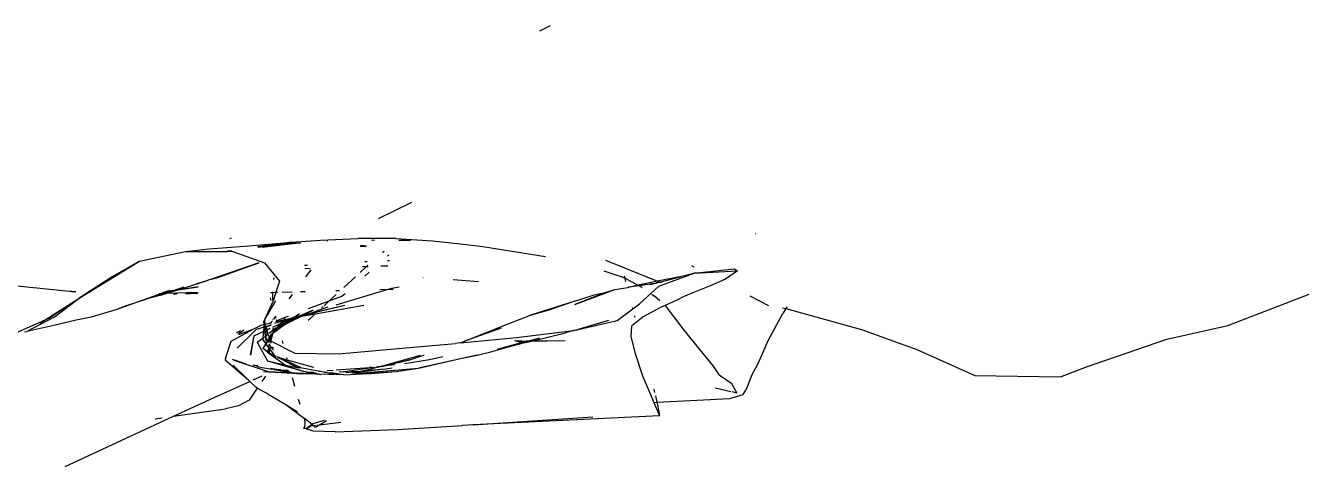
# Model space of a CAD drawing. Header units: millimetres. Extents: x -41292 to 298682, y -22072 to 33155.
# Drawn here: x 35945.2 to 36244.7, y -11861.3 to -11758.4 of the extents above; entities that cross this region are included whole.
import ezdxf

# ---------------------------------------------------------------- set-up
doc = ezdxf.new("R2010")
doc.units = ezdxf.units.MM

# ---------------------------------------------------------------- blocks, each defined once
blk = doc.blocks.new('rmfnasesx')
for p, q in [((63528.38, 3752.8), (63530.88, 3754)), ((63490.76, 3708.93), (63498.52, 3712.77)), ((63578.7, 3705.35), (63578.62, 3705.37)), ((63451.23, 3701.86), (63460.47, 3702.61)), ((63456.06, 3704.3), (63456.43, 3704.45)), ((63460.47, 3702.61), (63466.91, 3703.15)), ((63470.51, 3703.41), (63462.5, 3702.33)), ((63462.67, 3702.31), (63470.51, 3703.41)), ((63463.64, 3702.31), (63472.17, 3703.31)), ((63467.18, 3702.87), (63463.64, 3702.31)), ((63466.91, 3703.15), (63470.51, 3703.41)), ((63471.72, 3703.34), (63467.18, 3702.87)), ((63470.51, 3703.41), (63477.2, 3703.9)), ((63471.98, 3703.24), (63472.43, 3703.29)), ((63472.43, 3703.29), (63472.59, 3703.28)), ((63477.2, 3703.9), (63485.93, 3704.32)), ((63477.94, 3703.85), (63477.84, 3703.84)), ((63478.68, 3703.76), (63478.87, 3703.77)), ((63494.8, 3704.27), (63485.93, 3704.32)), ((63486.46, 3702.48), (63487.75, 3702.4)), ((63486.52, 3702.57), (63487.32, 3702.59)), ((63487.32, 3702.59), (63486.59, 3702.67)), ((63487.32, 3702.59), (63487.97, 3702.61)), ((63487.88, 3702.53), (63487.32, 3702.59)), ((63489.13, 3703.85), (63489.09, 3703.86)), ((63489.67, 3703.87), (63489.13, 3703.85)), ((63489.86, 3703.85), (63489.67, 3703.87)), ((63494.8, 3704.27), (63503.37, 3703.78)), ((63495.52, 3703.9), (63496.88, 3703.88)), ((63497.25, 3703.81), (63495.69, 3703.82)), ((63497.2, 3703.88), (63497.74, 3703.87)), ((63498.19, 3703.81), (63497.6, 3703.81)), ((63503.37, 3703.78), (63509.92, 3703.08)), ((63509.92, 3703.08), (63515.12, 3702.42)), ((63515.12, 3702.42), (63529.7, 3700.12)), ((63420.9, 3690.36), (63434.96, 3699.03)), ((63434.96, 3699.03), (63428.62, 3695.31)), ((63434.96, 3699.03), (63445.75, 3701.27)), ((63445.75, 3701.27), (63451.23, 3701.86)), ((63445.75, 3701.27), (63455.5, 3701.3)), ((63455.53, 3701.31), (63455.5, 3701.3)), ((63456.35, 3701.44), (63455.53, 3701.31)), ((63455.53, 3701.31), (63456.53, 3701.31)), ((63456.35, 3701.44), (63456.48, 3701.44)), ((63456.53, 3701.31), (63464.13, 3698.62)), ((63466.63, 3699.02), (63466.63, 3698.99)), ((63491.67, 3701.03), (63492.04, 3701.35)), ((63492.83, 3700.17), (63493.16, 3700.47)), ((63492.88, 3699.16), (63493.33, 3699.18)), ((63543.72, 3699.2), (63555.86, 3694.36)), ((63462.81, 3698.59), (63451.82, 3694.82)), ((63453.24, 3695.23), (63462.81, 3698.59)), ((63464.13, 3698.62), (63467.65, 3694.35)), ((63473.48, 3698.06), (63474.21, 3698.11)), ((63474.8, 3697.29), (63473.58, 3697.25)), ((63473.79, 3695.37), (63475.02, 3696.97)), ((63487.89, 3697.7), (63486.49, 3696.39)), ((63487.89, 3697.7), (63487.02, 3697.67)), ((63487.55, 3698.91), (63488.1, 3698.93)), ((63487.56, 3695.49), (63488.6, 3696.4)), ((63488.28, 3698.05), (63487.89, 3697.7)), ((63488.34, 3697.71), (63487.89, 3697.7)), ((63492.94, 3697.85), (63491.3, 3697.8)), ((63548.05, 3695.13), (63543.41, 3696.64)), ((63556.19, 3693.15), (63564.42, 3696.22)), ((63562.05, 3695.61), (63564.5, 3696.31)), ((63563.79, 3697.97), (63564.32, 3697.69)), ((63564.36, 3697.72), (63564.32, 3697.69)), ((63564.42, 3696.22), (63574.52, 3696.76)), ((63564.42, 3696.22), (63565.89, 3696.37)), ((63564.5, 3696.31), (63565.89, 3696.37)), ((63565.89, 3696.37), (63573.76, 3697.19)), ((63574.52, 3696.76), (63571.73, 3694.84)), ((63573.76, 3697.19), (63574.52, 3696.76)), ((63418.63, 3691.94), (63394.18, 3694.4)), ((63428.62, 3695.31), (63420.9, 3690.36)), ((63442.83, 3692.18), (63445.4, 3693.02)), ((63448.64, 3692.99), (63443.47, 3692.18)), ((63444, 3692.34), (63450.89, 3694.5)), ((63444, 3692.34), (63448.64, 3692.99)), ((63448.35, 3693.81), (63451.03, 3694.59)), ((63451.03, 3694.59), (63450.89, 3694.5)), ((63451.82, 3694.82), (63451.03, 3694.59)), ((63451.82, 3694.82), (63453.24, 3695.23)), ((63466.31, 3695.11), (63466.28, 3694.72)), ((63467.65, 3694.35), (63466.81, 3691.73)), ((63485.36, 3695.35), (63482.7, 3692.88)), ((63493.84, 3692.71), (63495.54, 3693.04)), ((63501.08, 3695.21), (63501.14, 3695.21)), ((63508.17, 3694.69), (63514.1, 3694.26)), ((63548.05, 3695.13), (63548.3, 3695)), ((63548.3, 3695), (63548.17, 3695.54)), ((63548.5, 3694.22), (63548.3, 3695)), ((63548.3, 3695), (63551.28, 3693.43)), ((63549.1, 3692.91), (63551.1, 3693.39)), ((63551.55, 3693.28), (63549.1, 3692.91)), ((63551.28, 3693.43), (63551.1, 3693.39)), ((63555.86, 3694.36), (63551.28, 3693.43)), ((63551.28, 3693.43), (63551.55, 3693.28)), ((63555.51, 3693.9), (63551.55, 3693.28)), ((63551.55, 3693.28), (63551.84, 3693.13)), ((63551.65, 3689.05), (63556.19, 3693.15)), ((63551.84, 3693.13), (63552.24, 3692.86)), ((63554.09, 3693.52), (63555.51, 3693.9)), ((63555.51, 3693.9), (63555.59, 3693.91)), ((63555.59, 3693.91), (63556.43, 3694.13)), ((63556.59, 3694.07), (63555.59, 3693.91)), ((63561.35, 3695.46), (63555.86, 3694.36)), ((63555.86, 3694.36), (63556.43, 3694.13)), ((63556.43, 3694.13), (63561.35, 3695.46)), ((63556.43, 3694.13), (63556.59, 3694.07)), ((63556.59, 3694.07), (63556.65, 3694.04)), ((63556.94, 3694.12), (63556.65, 3694.04)), ((63562.05, 3695.61), (63561.35, 3695.46)), ((63567.97, 3693.19), (63564.12, 3691.58)), ((63571.73, 3694.84), (63567.97, 3693.19)), ((63412.99, 3685.33), (63420.9, 3690.36)), ((63413.8, 3685.69), (63420.9, 3690.36)), ((63415.11, 3685.91), (63420.9, 3690.36)), ((63419.19, 3691.93), (63418.63, 3691.94)), ((63419.19, 3691.93), (63420.11, 3691.91)), ((63440.1, 3691.49), (63434.02, 3689.3)), ((63437.06, 3690.31), (63434.02, 3689.3)), ((63437.34, 3690.38), (63437.06, 3690.31)), ((63440.78, 3691.52), (63437.34, 3690.38)), ((63439.94, 3691.08), (63437.34, 3690.38)), ((63439.57, 3691.48), (63440.1, 3691.49)), ((63439.94, 3691.08), (63441.42, 3691.54)), ((63440.1, 3691.49), (63440.13, 3691.49)), ((63441.02, 3691.82), (63440.13, 3691.49)), ((63440.13, 3691.49), (63440.78, 3691.52)), ((63440.58, 3691.76), (63441.02, 3691.82)), ((63442.21, 3691.98), (63440.78, 3691.52)), ((63441.02, 3691.82), (63441.05, 3691.82)), ((63441.55, 3692), (63441.05, 3691.82)), ((63441.05, 3691.82), (63441.8, 3691.92)), ((63441.09, 3691.53), (63441.42, 3691.54)), ((63441.3, 3691.97), (63441.55, 3692)), ((63441.42, 3691.54), (63443.47, 3692.18)), ((63441.42, 3691.54), (63448.32, 3691.76)), ((63442.05, 3692.18), (63441.55, 3692)), ((63441.55, 3692), (63442.61, 3692.15)), ((63441.8, 3691.92), (63442.61, 3692.15)), ((63442.21, 3691.98), (63441.8, 3691.92)), ((63442.61, 3692.15), (63442.21, 3691.98)), ((63442.61, 3692.15), (63442.83, 3692.18)), ((63443.56, 3691.27), (63442.96, 3691.23)), ((63443.47, 3692.18), (63442.99, 3692.1)), ((63443.15, 3691.41), (63443.74, 3691.42)), ((63443.24, 3691.5), (63443.83, 3691.5)), ((63443.47, 3692.18), (63444, 3692.34)), ((63443.61, 3692.29), (63444, 3692.34)), ((63446.76, 3691.48), (63445.72, 3691.41)), ((63445.73, 3691.47), (63446.76, 3691.48)), ((63445.74, 3691.5), (63446.76, 3691.48)), ((63446.76, 3691.48), (63446.79, 3691.48)), ((63446.79, 3691.48), (63447.11, 3691.5)), ((63447.11, 3691.5), (63447.15, 3691.5)), ((63447.15, 3691.5), (63448.6, 3691.6)), ((63448.62, 3691.52), (63447.15, 3691.5)), ((63447.15, 3691.5), (63448.6, 3691.49)), ((63448.68, 3691.6), (63448.6, 3691.6)), ((63465.73, 3689.81), (63465.54, 3690.47)), ((63465.58, 3691.7), (63466.04, 3691.71)), ((63466.04, 3691.86), (63466.04, 3691.82)), ((63466.04, 3691.82), (63466.04, 3691.71)), ((63466.04, 3691.71), (63466.81, 3691.73)), ((63466.04, 3691.71), (63466.05, 3689.79)), ((63466.81, 3691.73), (63466.14, 3689.64)), ((63466.81, 3691.73), (63467.17, 3691.74)), ((63468.29, 3691.77), (63470.61, 3691.84)), ((63470.63, 3691.2), (63469.85, 3690.18)), ((63472.59, 3691.89), (63473.61, 3691.92)), ((63480.88, 3691.2), (63479.28, 3689.71)), ((63479.28, 3689.71), (63482.23, 3690.81)), ((63480.77, 3692.12), (63481.69, 3692.14)), ((63480.86, 3688.8), (63493.01, 3692.47)), ((63482.23, 3690.81), (63482.96, 3691.45)), ((63491.06, 3692.41), (63493.01, 3692.47)), ((63493.01, 3692.47), (63493.84, 3692.71)), ((63493.01, 3692.47), (63494.14, 3692.5)), ((63536.53, 3688.87), (63545.93, 3692.42)), ((63543.94, 3691.74), (63536.53, 3688.87)), ((63536.55, 3689.63), (63541.09, 3691.16)), ((63541.09, 3691.16), (63543.94, 3691.74)), ((63543.94, 3691.74), (63545.93, 3692.42)), ((63545.93, 3692.42), (63548.95, 3692.88)), ((63548.95, 3692.88), (63549.1, 3692.91)), ((63554.5, 3691.3), (63555.18, 3690.84)), ((63556.42, 3689.77), (63555.18, 3690.84)), ((63561.86, 3690.7), (63560.34, 3689.93)), ((63564.12, 3691.58), (63561.86, 3690.7)), ((63577.36, 3690.94), (63581.77, 3688.67)), ((63688.95, 3683.97), (63707.94, 3691.31)), ((63429.48, 3687.67), (63423.72, 3685.96)), ((63433.79, 3689.22), (63429.48, 3687.67)), ((63431.81, 3688.57), (63429.48, 3687.67)), ((63433.79, 3689.22), (63431.81, 3688.57)), ((63434.02, 3689.3), (63433.79, 3689.22)), ((63464.18, 3685.24), (63466.81, 3689.76)), ((63464.18, 3685.24), (63466.14, 3689.64)), ((63471.98, 3685.77), (63475.53, 3687.56)), ((63475.53, 3687.56), (63472.23, 3686.15)), ((63474.44, 3687.92), (63479.28, 3689.71)), ((63476.93, 3687.54), (63474.63, 3686.72)), ((63476.54, 3687.17), (63474.63, 3686.72)), ((63476.43, 3687.08), (63475.05, 3686.73)), ((63476.05, 3686.72), (63487.34, 3688.71)), ((63482.92, 3688.69), (63476.43, 3687.08)), ((63476.54, 3687.17), (63476.43, 3687.08)), ((63482.92, 3688.69), (63476.54, 3687.17)), ((63476.93, 3687.54), (63476.54, 3687.17)), ((63478.95, 3688.26), (63476.93, 3687.54)), ((63477.85, 3688.39), (63477.46, 3688.03)), ((63479.28, 3689.71), (63478.07, 3688.59)), ((63536.55, 3689.63), (63526.19, 3686.36)), ((63526.19, 3686.36), (63531.15, 3687.79)), ((63536.55, 3689.63), (63531.15, 3687.79)), ((63546.44, 3685.18), (63550.1, 3687.9)), ((63550.1, 3687.9), (63550.03, 3688.19)), ((63550.1, 3687.9), (63551.65, 3689.05)), ((63550.14, 3687.73), (63550.1, 3687.9)), ((63556.56, 3688.18), (63552.53, 3686.03)), ((63557.63, 3688.68), (63556.56, 3688.18)), ((63560.34, 3689.93), (63557.63, 3688.68)), ((63557.63, 3688.68), (63561.99, 3682.89)), ((63585.05, 3688.12), (63585.78, 3687.92)), ((63585.78, 3687.92), (63585.08, 3686.81)), ((63586.05, 3688.36), (63585.78, 3687.92)), ((63585.78, 3687.92), (63603.47, 3683.06)), ((63405.16, 3681.81), (63412.99, 3685.33)), ((63415.11, 3685.91), (63408.7, 3682.59)), ((63411.71, 3684.51), (63412.99, 3685.33)), ((63412.99, 3685.33), (63413.8, 3685.69)), ((63420.25, 3685.21), (63414.33, 3683.82)), ((63423.72, 3685.96), (63420.25, 3685.21)), ((63461.69, 3683.19), (63463.35, 3684.08)), ((63463.35, 3684.08), (63464.11, 3684.26)), ((63463.98, 3684.87), (63463.99, 3684.95)), ((63463.98, 3684.87), (63464.01, 3684.76)), ((63463.99, 3684.95), (63464.06, 3685.06)), ((63464.01, 3684.76), (63464.13, 3684.56)), ((63464.11, 3684.26), (63464.01, 3684.76)), ((63464.06, 3685.06), (63464.08, 3685.1)), ((63464.06, 3683.58), (63464.09, 3684.08)), ((63464.08, 3685.1), (63464.18, 3685.24)), ((63464.09, 3684.08), (63464.11, 3684.26)), ((63464.15, 3683.6), (63464.09, 3684.08)), ((63464.11, 3684.26), (63464.12, 3684.46)), ((63464.11, 3684.26), (63464.18, 3684.28)), ((63464.13, 3684.56), (63464.12, 3684.46)), ((63464.12, 3684.46), (63464.18, 3684.28)), ((63464.13, 3684.56), (63464.18, 3685.24)), ((63464.18, 3685.24), (63464.24, 3684.29)), ((63464.18, 3684.28), (63464.24, 3684.29)), ((63464.18, 3684.28), (63464.25, 3684.2)), ((63464.24, 3684.29), (63465.37, 3684.56)), ((63464.24, 3684.29), (63464.25, 3684.2)), ((63464.25, 3684.2), (63464.26, 3684.07)), ((63464.26, 3684.07), (63464.41, 3683.74)), ((63464.29, 3683.65), (63464.26, 3684.07)), ((63465.68, 3684.15), (63464.43, 3683.69)), ((63464.43, 3683.69), (63465.65, 3684.05)), ((63465.37, 3684.56), (63465.62, 3684.61)), ((63465.66, 3684.67), (63465.62, 3684.61)), ((63465.99, 3685.09), (63465.66, 3684.67)), ((63465.66, 3684.67), (63465.87, 3684.74)), ((63465.66, 3684.67), (63465.85, 3684.67)), ((63466.06, 3685.42), (63466.06, 3685.33)), ((63466.09, 3683.62), (63467.71, 3684.35)), ((63466.81, 3686.18), (63466.29, 3685.49)), ((63466.42, 3682.46), (63468.71, 3684.12)), ((63468.3, 3685), (63466.51, 3684.42)), ((63466.76, 3684.88), (63467.09, 3684.96)), ((63466.89, 3685.68), (63466.8, 3685.99)), ((63466.89, 3685.12), (63467.03, 3685.17)), ((63467.03, 3685.17), (63466.99, 3685.31)), ((63467.03, 3685.17), (63469.18, 3685.97)), ((63467.09, 3684.96), (63467.03, 3685.17)), ((63467.09, 3684.96), (63468.57, 3685.3)), ((63468.16, 3684.41), (63467.11, 3683.49)), ((63467.85, 3684.42), (63467.35, 3683.8)), ((63468.16, 3684.41), (63467.35, 3683.8)), ((63467.48, 3683.58), (63469.39, 3684.85)), ((63467.5, 3683.51), (63468.71, 3684.12)), ((63467.71, 3684.35), (63467.77, 3684.41)), ((63467.91, 3684.48), (63467.85, 3684.42)), ((63468.3, 3685), (63467.91, 3684.48)), ((63467.91, 3684.48), (63468.53, 3684.73)), ((63468.16, 3684.41), (63469.77, 3685.1)), ((63469.39, 3684.85), (63468.16, 3684.41)), ((63468.53, 3684.73), (63468.16, 3684.41)), ((63468.37, 3685.02), (63468.3, 3685)), ((63470.8, 3685.81), (63468.37, 3685.02)), ((63468.57, 3685.3), (63468.37, 3685.02)), ((63469.26, 3685.09), (63468.53, 3684.73)), ((63468.62, 3685.31), (63468.57, 3685.3)), ((63469.18, 3685.97), (63468.62, 3685.31)), ((63468.62, 3685.31), (63470.8, 3685.81)), ((63468.71, 3684.12), (63471.98, 3685.77)), ((63468.71, 3684.12), (63470, 3685.06)), ((63469.18, 3685.97), (63469.24, 3686.04)), ((63469.24, 3686.04), (63469.76, 3686.19)), ((63469.6, 3685.25), (63469.26, 3685.09)), ((63469.39, 3684.85), (63469.77, 3685.1)), ((63470, 3685.06), (63469.39, 3684.85)), ((63470.16, 3685.53), (63469.6, 3685.25)), ((63470.31, 3685.45), (63469.6, 3685.25)), ((63469.77, 3685.1), (63470.31, 3685.45)), ((63469.77, 3685.1), (63470.42, 3685.38)), ((63471.98, 3685.77), (63470, 3685.06)), ((63470, 3685.06), (63470.42, 3685.38)), ((63470.28, 3685.56), (63470.16, 3685.53)), ((63470.32, 3685.58), (63470.28, 3685.56)), ((63470.35, 3685.47), (63470.31, 3685.45)), ((63470.8, 3685.81), (63470.32, 3685.58)), ((63470.61, 3685.65), (63470.32, 3685.58)), ((63470.35, 3685.47), (63470.61, 3685.65)), ((63470.35, 3685.47), (63470.67, 3685.55)), ((63470.42, 3685.38), (63471.24, 3685.73)), ((63470.42, 3685.38), (63470.67, 3685.55)), ((63470.7, 3685.7), (63470.61, 3685.65)), ((63470.67, 3685.55), (63470.7, 3685.58)), ((63470.7, 3685.7), (63470.8, 3685.81)), ((63470.7, 3685.58), (63471.24, 3685.73)), ((63470.89, 3685.71), (63470.7, 3685.7)), ((63470.7, 3685.58), (63470.89, 3685.71)), ((63470.89, 3685.83), (63470.8, 3685.81)), ((63471.67, 3685.91), (63470.89, 3685.71)), ((63470.93, 3685.85), (63470.89, 3685.83)), ((63471, 3685.79), (63470.89, 3685.71)), ((63470.93, 3685.85), (63472.35, 3686.78)), ((63471.12, 3685.88), (63470.93, 3685.85)), ((63471.83, 3686.05), (63471, 3685.79)), ((63471, 3685.79), (63471.12, 3685.88)), ((63471.15, 3685.9), (63471.12, 3685.88)), ((63471.15, 3685.9), (63472.35, 3686.78)), ((63471.83, 3686.05), (63471.15, 3685.9)), ((63471.24, 3685.73), (63471.67, 3685.91)), ((63471.67, 3685.91), (63472.23, 3686.15)), ((63471.96, 3686.09), (63471.83, 3686.05)), ((63472.23, 3686.15), (63471.96, 3686.09)), ((63473.26, 3686.23), (63471.98, 3685.77)), ((63473.26, 3686.23), (63476.05, 3686.72)), ((63473.92, 3686.46), (63473.26, 3686.23)), ((63474.93, 3686.71), (63473.92, 3686.46)), ((63474.36, 3686.62), (63473.92, 3686.46)), ((63474.42, 3685.21), (63474.35, 3685.2)), ((63474.63, 3686.72), (63474.36, 3686.62)), ((63474.93, 3686.71), (63474.36, 3686.62)), ((63475.7, 3686.4), (63474.42, 3685.21)), ((63474.53, 3685.4), (63474.42, 3685.21)), ((63475.05, 3686.73), (63474.93, 3686.71)), ((63476.05, 3686.72), (63475.79, 3686.49)), ((63510.83, 3680.3), (63521.38, 3684.52)), ((63521.38, 3684.52), (63526.19, 3686.36)), ((63536.32, 3682.81), (63544.51, 3685.25)), ((63536.32, 3682.81), (63546.44, 3685.18)), ((63552.53, 3686.03), (63549.82, 3683.86)), ((63550.58, 3686.01), (63550.53, 3686.21)), ((63550.62, 3685.83), (63550.58, 3686.01)), ((63581.77, 3680.63), (63585.08, 3686.81)), ((63408.17, 3682.47), (63408.7, 3682.59)), ((63414.33, 3683.82), (63408.7, 3682.59)), ((63456.36, 3680.33), (63461.69, 3683.19)), ((63458.57, 3682.76), (63457.6, 3682.23)), ((63457.74, 3678.71), (63461.9, 3682.77)), ((63459.33, 3682.93), (63458.06, 3681.97)), ((63458.19, 3681.9), (63461.69, 3683.19)), ((63461.68, 3681.56), (63460.86, 3677.08)), ((63460.86, 3677.08), (63461.7, 3681.25)), ((63461.68, 3681.56), (63463.99, 3682.64)), ((63461.68, 3681.56), (63461.7, 3681.25)), ((63461.96, 3682.79), (63461.9, 3682.77)), ((63462.2, 3683.02), (63461.96, 3682.79)), ((63464.06, 3683.58), (63462.2, 3683.02)), ((63463.87, 3681.04), (63462.48, 3679.99)), ((63463.84, 3680.53), (63463.87, 3681.04)), ((63463.88, 3681.08), (63463.87, 3681.04)), ((63463.88, 3681.08), (63463.99, 3682.64)), ((63464.39, 3681.43), (63463.88, 3681.08)), ((63463.99, 3682.64), (63464.06, 3683.58)), ((63463.99, 3682.64), (63464.24, 3682.76)), ((63464.06, 3683.58), (63464.15, 3683.6)), ((63464.15, 3683.6), (63464.29, 3683.65)), ((63464.24, 3682.76), (63464.15, 3683.6)), ((63464.24, 3682.76), (63464.35, 3682.81)), ((63464.39, 3681.48), (63464.24, 3682.76)), ((63464.29, 3683.65), (63464.43, 3683.69)), ((63464.29, 3683.65), (63464.35, 3682.81)), ((63464.35, 3682.81), (63464.66, 3682.94)), ((63464.35, 3682.81), (63464.44, 3681.52)), ((63464.44, 3681.52), (63464.39, 3681.48)), ((63464.39, 3681.43), (63464.39, 3681.48)), ((63464.52, 3680.35), (63464.39, 3681.43)), ((63464.41, 3683.74), (63464.43, 3683.69)), ((63464.43, 3683.69), (63464.66, 3682.94)), ((63464.67, 3682.96), (63464.43, 3683.69)), ((63464.97, 3681.94), (63464.44, 3681.52)), ((63464.94, 3681.84), (63464.44, 3681.52)), ((63464.44, 3681.52), (63464.52, 3680.35)), ((63464.66, 3682.94), (63464.67, 3682.96)), ((63464.66, 3682.94), (63464.97, 3681.94)), ((63464.67, 3682.96), (63465.41, 3683.31)), ((63465.4, 3683.28), (63464.67, 3682.96)), ((63464.97, 3681.94), (63464.67, 3682.96)), ((63464.97, 3681.94), (63465.21, 3681.31)), ((63465.23, 3681.33), (63465.21, 3681.31)), ((63465.23, 3680.86), (63465.21, 3681.31)), ((63465.21, 3681.31), (63465.33, 3681.03)), ((63465.23, 3681.33), (63465.88, 3682.06)), ((63466.07, 3682.7), (63465.26, 3682.09)), ((63465.31, 3680.99), (63465.33, 3681.03)), ((63466.07, 3682.8), (63465.33, 3682.22)), ((63465.33, 3681.03), (63465.82, 3681.84)), ((63465.37, 3680.92), (63465.72, 3681.4)), ((63465.72, 3681.4), (63465.51, 3680.51)), ((63465.76, 3681.04), (63465.59, 3680.41)), ((63465.68, 3680.36), (63465.76, 3681.04)), ((63465.72, 3681.4), (63465.74, 3681.49)), ((63465.82, 3681.84), (63465.74, 3681.49)), ((63465.74, 3681.49), (63465.82, 3681.55)), ((63465.96, 3681.76), (63465.76, 3681.04)), ((63465.76, 3681.04), (63465.82, 3681.55)), ((63465.82, 3681.84), (63465.86, 3681.89)), ((63465.83, 3681.62), (63465.82, 3681.84)), ((63465.82, 3681.55), (63465.83, 3681.62)), ((63465.83, 3681.62), (63465.96, 3681.76)), ((63465.86, 3681.89), (63466.02, 3682.16)), ((63465.86, 3681.89), (63465.88, 3682.06)), ((63466.02, 3682.16), (63465.88, 3682.06)), ((63465.99, 3681.87), (63465.96, 3681.76)), ((63465.99, 3681.87), (63466.33, 3682.39)), ((63466.08, 3682.21), (63465.99, 3681.87)), ((63466.08, 3682.21), (63466.02, 3682.16)), ((63466.09, 3683.62), (63466.07, 3683.59)), ((63466.9, 3683.46), (63466.07, 3682.8)), ((63466.07, 3683.35), (63466.07, 3682.8)), ((63466.55, 3683.06), (63466.07, 3682.7)), ((63466.07, 3682.8), (63466.07, 3682.7)), ((63466.08, 3682.21), (63466.33, 3682.39)), ((63466.11, 3682.31), (63466.08, 3682.21)), ((63466.85, 3683.19), (63466.11, 3682.31)), ((63466.33, 3682.39), (63466.42, 3682.46)), ((63466.94, 3683.23), (63466.42, 3682.46)), ((63466.42, 3682.46), (63466.85, 3683.19)), ((63466.85, 3683.19), (63466.94, 3683.23)), ((63466.94, 3683.23), (63466.96, 3683.26)), ((63466.96, 3683.26), (63467.48, 3683.58)), ((63466.96, 3683.26), (63467.5, 3683.51)), ((63466.97, 3683.38), (63466.96, 3683.26)), ((63467.11, 3683.49), (63466.97, 3683.38)), ((63467.3, 3683.76), (63467.11, 3683.49)), ((63467.35, 3683.8), (63467.3, 3683.76)), ((63467.5, 3683.51), (63467.48, 3683.58)), ((63467.51, 3683.48), (63467.5, 3683.51)), ((63509.88, 3679.94), (63522.98, 3681.22)), ((63519.35, 3683.4), (63510.83, 3680.3)), ((63522.98, 3681.22), (63536.22, 3682.79)), ((63525.52, 3680.32), (63528.37, 3681.14)), ((63526.48, 3680.33), (63534.41, 3682.24)), ((63536.22, 3682.79), (63534.41, 3682.24)), ((63536.22, 3682.79), (63536.32, 3682.81)), ((63549.82, 3683.86), (63549.64, 3681.44)), ((63549.64, 3681.44), (63550.62, 3677.42)), ((63561.99, 3682.89), (63568.81, 3674.49)), ((63603.47, 3683.06), (63616.37, 3678.39)), ((63674.72, 3680.82), (63688.95, 3683.97)), ((63455.04, 3676.3), (63456.36, 3680.33)), ((63462.48, 3679.99), (63462.67, 3679.69)), ((63464.93, 3675.68), (63462.67, 3679.69)), ((63463.84, 3680.53), (63464.5, 3679.67)), ((63463.86, 3678.63), (63464.5, 3679.67)), ((63463.86, 3678.63), (63464.52, 3679.63)), ((63464.86, 3677.79), (63463.86, 3678.63)), ((63464.88, 3677.86), (63463.86, 3678.63)), ((63464.5, 3679.67), (63464.52, 3679.63)), ((63465.15, 3678.82), (63464.52, 3679.63)), ((63464.58, 3679.8), (63464.77, 3680.12)), ((63464.61, 3679.77), (63464.82, 3680.08)), ((63464.93, 3680.38), (63464.65, 3680.96)), ((63464.84, 3680.22), (63464.93, 3680.38)), ((63465.15, 3678.82), (63464.88, 3677.86)), ((63464.89, 3680.2), (63464.97, 3680.31)), ((63464.93, 3680.38), (63465.23, 3680.86)), ((63464.97, 3680.31), (63464.93, 3680.38)), ((63465.23, 3680.67), (63464.97, 3680.31)), ((63465.06, 3680.12), (63464.97, 3680.31)), ((63464.97, 3680.31), (63465.03, 3680.14)), ((63465.15, 3678.82), (63465.31, 3678.6)), ((63465.28, 3679.54), (63465.2, 3679.2)), ((63465.23, 3680.67), (63465.23, 3680.86)), ((63465.26, 3680.04), (63465.23, 3680.67)), ((63465.24, 3679.69), (63465.27, 3679.63)), ((63465.28, 3679.32), (63465.24, 3679.15)), ((63465.27, 3679.63), (63465.27, 3679.66)), ((63465.27, 3679.63), (63465.28, 3679.54)), ((63465.28, 3679.54), (63465.71, 3678.68)), ((63465.28, 3679.32), (63465.28, 3679.54)), ((63465.29, 3679.1), (63465.28, 3679.32)), ((63465.31, 3680.99), (63465.37, 3680.92)), ((63465.83, 3678.57), (63465.31, 3679.63)), ((63465.35, 3677.54), (63465.31, 3678.6)), ((63466.55, 3676.97), (63465.31, 3678.6)), ((63465.34, 3680.88), (63465.37, 3680.92)), ((63465.34, 3680.88), (63465.35, 3680.85)), ((63465.35, 3680.85), (63465.49, 3680.41)), ((63465.35, 3680.85), (63465.51, 3680.51)), ((63465.51, 3680.51), (63465.49, 3680.41)), ((63465.49, 3680.41), (63465.54, 3680.24)), ((63465.51, 3680.51), (63465.54, 3680.44)), ((63465.54, 3680.44), (63465.59, 3680.41)), ((63465.59, 3680.41), (63465.54, 3680.24)), ((63465.54, 3680.24), (63465.63, 3679.93)), ((63465.59, 3680.41), (63465.68, 3680.36)), ((63465.63, 3679.93), (63465.68, 3680.36)), ((63465.63, 3679.93), (63465.65, 3679.88)), ((63465.68, 3680.36), (63471.22, 3677.52)), ((63465.89, 3679.09), (63466.15, 3678.25)), ((63466.08, 3678.92), (63466.08, 3678.75)), ((63468.53, 3679.77), (63468.36, 3680.41)), ((63481.44, 3677.33), (63494.5, 3678.54)), ((63494.5, 3678.54), (63508.71, 3679.82)), ((63509.88, 3679.94), (63508.71, 3679.82)), ((63509.88, 3679.94), (63510.25, 3680.07)), ((63510.25, 3680.07), (63510.83, 3680.3)), ((63516.93, 3677.84), (63520.78, 3678.95)), ((63524.28, 3680.01), (63518.41, 3678.38)), ((63518.41, 3678.38), (63520.78, 3678.95)), ((63520.78, 3678.95), (63524.28, 3680.01)), ((63520.78, 3678.95), (63524.89, 3679.98)), ((63524.08, 3680.05), (63522.49, 3680.42)), ((63522.89, 3680.47), (63524.44, 3680.1)), ((63523.11, 3680.5), (63525.28, 3680.32)), ((63524.08, 3680.05), (63523.68, 3679.99)), ((63524.44, 3680.1), (63524.08, 3680.05)), ((63524.28, 3680.01), (63524.08, 3680.05)), ((63524.36, 3679.99), (63524.28, 3680.01)), ((63524.53, 3680.08), (63524.36, 3679.99)), ((63524.44, 3680.1), (63524.53, 3680.08)), ((63524.53, 3680.08), (63524.6, 3680.05)), ((63524.81, 3680.15), (63524.6, 3680.05)), ((63524.6, 3680.05), (63524.89, 3679.98)), ((63525.25, 3680.22), (63524.81, 3680.15)), ((63524.94, 3679.98), (63524.89, 3679.98)), ((63524.94, 3679.98), (63526.08, 3680.23)), ((63525.25, 3680.22), (63525.41, 3680.32)), ((63526.08, 3680.23), (63525.25, 3680.22)), ((63525.41, 3680.32), (63525.28, 3680.32)), ((63525.52, 3680.32), (63525.41, 3680.32)), ((63526.48, 3680.33), (63525.52, 3680.32)), ((63534.28, 3680.4), (63526.08, 3680.23)), ((63526.08, 3680.23), (63526.48, 3680.33)), ((63534.28, 3680.4), (63526.48, 3680.33)), ((63579.37, 3675.1), (63581.77, 3680.63)), ((63616.37, 3678.39), (63629.86, 3672.34)), ((63655.94, 3674.34), (63674.72, 3680.82)), ((63455.04, 3676.3), (63454.95, 3675.93)), ((63454.95, 3675.93), (63460.14, 3671.51)), ((63457.28, 3675.71), (63456.68, 3676.07)), ((63459.86, 3674.98), (63457.27, 3675.87)), ((63465.07, 3673.18), (63457.28, 3675.71)), ((63464.88, 3677.86), (63464.86, 3677.79)), ((63464.86, 3677.79), (63469.07, 3674.71)), ((63464.86, 3677.79), (63465.21, 3677.62)), ((63465.21, 3677.62), (63464.88, 3677.86)), ((63468.17, 3674.84), (63464.93, 3675.68)), ((63470.01, 3674.2), (63464.93, 3675.68)), ((63465.21, 3677.62), (63465.35, 3677.54)), ((63465.36, 3677.5), (63465.35, 3677.54)), ((63465.36, 3677.5), (63466.61, 3676.77)), ((63466.55, 3676.97), (63466.57, 3676.91)), ((63466.57, 3676.91), (63466.61, 3676.89)), ((63466.65, 3676.84), (63466.58, 3676.87)), ((63466.61, 3676.89), (63466.65, 3676.84)), ((63466.65, 3676.84), (63466.61, 3676.77)), ((63466.73, 3676.74), (63466.61, 3676.77)), ((63466.65, 3676.84), (63466.73, 3676.74)), ((63466.73, 3676.74), (63466.77, 3676.69)), ((63467.1, 3676.61), (63466.77, 3676.69)), ((63467.17, 3676.57), (63467.1, 3676.61)), ((63467.25, 3676.56), (63467.17, 3676.57)), ((63467.25, 3676.56), (63467.3, 3676.54)), ((63467.3, 3676.54), (63467.82, 3676.24)), ((63467.55, 3676.5), (63467.3, 3676.54)), ((63467.72, 3676.41), (63467.55, 3676.5)), ((63472.69, 3674.11), (63467.72, 3676.41)), ((63469.55, 3675.92), (63467.72, 3676.41)), ((63467.82, 3676.24), (63468.15, 3676.1)), ((63472.69, 3674.11), (63468.15, 3676.1)), ((63468.15, 3676.1), (63471.81, 3674.21)), ((63469.47, 3676.23), (63469.4, 3676.51)), ((63469.55, 3675.92), (63469.53, 3676.02)), ((63475.69, 3674.14), (63469.55, 3675.92)), ((63469.6, 3675.74), (63469.59, 3675.79)), ((63471.22, 3677.52), (63481.44, 3677.33)), ((63491.14, 3674.44), (63500.57, 3677.04)), ((63491.91, 3674.55), (63498.05, 3675.94)), ((63498.05, 3675.94), (63492.96, 3674.7)), ((63502.62, 3676), (63496.85, 3675.06)), ((63498.05, 3675.94), (63501.28, 3677.04)), ((63513.81, 3677.04), (63500.07, 3674.04)), ((63500.07, 3674.04), (63509.87, 3676.26)), ((63501.28, 3677.04), (63501.4, 3677.04)), ((63505.77, 3676.68), (63502.62, 3676)), ((63509.87, 3676.26), (63513.81, 3677.04)), ((63513.81, 3677.04), (63516.93, 3677.84)), ((63550.62, 3677.42), (63552.38, 3672.23)), ((63577.78, 3672.22), (63579.37, 3675.1)), ((63456.85, 3674.73), (63460.14, 3671.51)), ((63461.51, 3671.27), (63463.58, 3672.2)), ((63462.79, 3674.32), (63461.53, 3674.73)), ((63462.58, 3674.53), (63461.53, 3674.73)), ((63462.79, 3674.32), (63465.88, 3673.8)), ((63464.36, 3672.15), (63463.52, 3670.92)), ((63463.94, 3673.23), (63465.07, 3673.18)), ((63465.07, 3673.18), (63466.42, 3673.13)), ((63467.47, 3673.63), (63465.59, 3673.98)), ((63465.94, 3673.77), (63465.88, 3673.8)), ((63466.3, 3673.73), (63465.94, 3673.77)), ((63467.47, 3673.63), (63466.3, 3673.73)), ((63466.3, 3673.73), (63470.2, 3673.08)), ((63466.42, 3673.13), (63466.58, 3673.09)), ((63466.58, 3673.09), (63470.89, 3672.82)), ((63469, 3673.03), (63466.58, 3673.09)), ((63467.56, 3673.62), (63467.47, 3673.63)), ((63467.86, 3673.6), (63467.56, 3673.62)), ((63467.93, 3673.58), (63467.86, 3673.6)), ((63469.66, 3673.46), (63467.93, 3673.58)), ((63470.2, 3673.08), (63467.93, 3673.58)), ((63469.99, 3674.28), (63468.17, 3674.84)), ((63470.33, 3672.98), (63469, 3673.03)), ((63469.07, 3674.71), (63471.81, 3674.21)), ((63469.76, 3673.41), (63469.66, 3673.46)), ((63469.99, 3674.28), (63469.93, 3674.48)), ((63470.01, 3674.2), (63469.99, 3674.28)), ((63473.6, 3673.15), (63469.99, 3674.28)), ((63473.6, 3673.15), (63470.01, 3674.2)), ((63470.2, 3673.08), (63470.31, 3673.06)), ((63470.33, 3672.98), (63470.31, 3673.06)), ((63470.31, 3673.06), (63470.58, 3673)), ((63470.33, 3672.98), (63470.58, 3673)), ((63470.58, 3673), (63470.61, 3673.01)), ((63470.61, 3673.01), (63470.71, 3672.97)), ((63470.71, 3672.97), (63471.03, 3672.95)), ((63470.89, 3672.82), (63471.67, 3672.84)), ((63470.89, 3672.82), (63472.5, 3672.71)), ((63471.03, 3672.95), (63471.16, 3672.93)), ((63471.16, 3672.93), (63471.67, 3672.84)), ((63471.16, 3672.93), (63475.59, 3672.76)), ((63472.5, 3672.71), (63471.67, 3672.84)), ((63472.51, 3674.08), (63471.81, 3674.21)), ((63471.81, 3674.21), (63471.95, 3674.14)), ((63471.95, 3674.14), (63472.51, 3674.08)), ((63476.57, 3672.63), (63472.5, 3672.71)), ((63476.77, 3673.29), (63472.51, 3674.08)), ((63473.66, 3673.14), (63473.6, 3673.15)), ((63474.21, 3673.1), (63473.66, 3673.14)), ((63473.86, 3673.07), (63473.66, 3673.14)), ((63473.86, 3673.07), (63474.21, 3673.1)), ((63474.05, 3673.02), (63473.86, 3673.07)), ((63474.05, 3673.02), (63474.08, 3673.01)), ((63474.4, 3672.92), (63474.08, 3673.01)), ((63474.08, 3673.01), (63474.8, 3672.95)), ((63474.21, 3673.1), (63474.96, 3673.16)), ((63475.58, 3672.99), (63474.21, 3673.1)), ((63474.8, 3672.95), (63474.4, 3672.92)), ((63474.4, 3672.92), (63475.59, 3672.76)), ((63474.8, 3672.95), (63475.58, 3672.99)), ((63475.46, 3672.89), (63474.8, 3672.95)), ((63475.94, 3672.9), (63475.46, 3672.89)), ((63475.58, 3672.99), (63475.64, 3672.98)), ((63475.59, 3672.76), (63476.57, 3672.63)), ((63475.59, 3672.76), (63476.62, 3672.72)), ((63475.94, 3672.9), (63476.26, 3672.81)), ((63476.97, 3672.63), (63476.57, 3672.63)), ((63476.77, 3673.29), (63477.15, 3673.32)), ((63478.06, 3673.06), (63476.77, 3673.29)), ((63476.97, 3672.63), (63477.29, 3672.54)), ((63479.15, 3672.62), (63477.29, 3672.54)), ((63478.06, 3673.06), (63478.73, 3673.08)), ((63479.13, 3672.86), (63478.06, 3673.06)), ((63478.8, 3673.45), (63480.15, 3673.55)), ((63480.05, 3672.85), (63479.13, 3672.86)), ((63479.62, 3672.77), (63479.13, 3672.86)), ((63480.23, 3672.66), (63479.15, 3672.62)), ((63479.15, 3672.62), (63479.33, 3672.58)), ((63479.33, 3672.58), (63480.6, 3672.6)), ((63479.62, 3672.77), (63479.66, 3672.79)), ((63479.66, 3672.79), (63480.05, 3672.85)), ((63480.42, 3672.77), (63479.66, 3672.79)), ((63479.9, 3672.72), (63479.66, 3672.79)), ((63479.9, 3672.72), (63480.42, 3672.77)), ((63480.23, 3672.66), (63479.9, 3672.72)), ((63480.13, 3672.86), (63480.05, 3672.85)), ((63480.22, 3672.85), (63480.13, 3672.86)), ((63481.2, 3672.69), (63480.23, 3672.66)), ((63480.6, 3672.6), (63480.23, 3672.66)), ((63480.42, 3672.77), (63480.62, 3672.78)), ((63480.91, 3672.6), (63480.6, 3672.6)), ((63480.8, 3672.76), (63480.62, 3672.78)), ((63480.86, 3673.61), (63488.65, 3674.2)), ((63480.91, 3672.6), (63481.7, 3672.62)), ((63481.74, 3672.51), (63480.91, 3672.6)), ((63481.36, 3672.67), (63481.2, 3672.69)), ((63481.55, 3673.17), (63482.55, 3673.21)), ((63481.87, 3672.53), (63481.74, 3672.51)), ((63481.98, 3672.52), (63481.87, 3672.53)), ((63482.09, 3672.56), (63481.98, 3672.52)), ((63482, 3673.13), (63482.55, 3673.21)), ((63482.7, 3672.46), (63482.09, 3672.56)), ((63482.55, 3673.21), (63483.17, 3673.3)), ((63482.55, 3673.21), (63483.74, 3673.25)), ((63482.7, 3672.46), (63486.99, 3672.72)), ((63483.27, 3673), (63483.11, 3673.02)), ((63483.27, 3673), (63484.7, 3673.17)), ((63483.46, 3673.34), (63489.71, 3674.23)), ((63484.2, 3673.26), (63486.59, 3673.34)), ((63484.58, 3672.87), (63484.53, 3672.87)), ((63485.94, 3673.06), (63484.58, 3672.87)), ((63484.7, 3673.17), (63484.79, 3673.16)), ((63485.08, 3672.82), (63484.92, 3672.84)), ((63484.93, 3673.19), (63485.01, 3673.18)), ((63484.98, 3673.18), (63485.01, 3673.18)), ((63485.01, 3673.18), (63486.59, 3673.34)), ((63485.08, 3672.82), (63487, 3672.97)), ((63485.94, 3673.06), (63486.02, 3673.05)), ((63486.12, 3673.07), (63486.04, 3673.07)), ((63486.12, 3673.07), (63491.32, 3673.77)), ((63486.59, 3673.34), (63489.13, 3673.88)), ((63486.59, 3673.34), (63491.32, 3673.77)), ((63486.99, 3672.72), (63487.58, 3672.76)), ((63487.59, 3672.71), (63486.99, 3672.72)), ((63487, 3672.97), (63500.07, 3674.04)), ((63487.25, 3672.95), (63487, 3672.97)), ((63487.25, 3672.95), (63500.07, 3674.04)), ((63487.58, 3672.76), (63494.89, 3673.21)), ((63489.01, 3672.74), (63487.58, 3672.76)), ((63487.59, 3672.71), (63489.01, 3672.74)), ((63489.11, 3674.24), (63488.65, 3674.2)), ((63489.01, 3672.74), (63494.89, 3673.21)), ((63489.13, 3673.88), (63490.37, 3674.23)), ((63490.35, 3674.33), (63490.42, 3674.37)), ((63490.7, 3674.22), (63490.37, 3674.23)), ((63491.14, 3674.44), (63490.42, 3674.37)), ((63490.54, 3674.27), (63491.14, 3674.44)), ((63490.88, 3674.32), (63491.64, 3674.49)), ((63491.64, 3674.49), (63491.14, 3674.44)), ((63491.32, 3673.77), (63491.37, 3673.77)), ((63491.37, 3673.77), (63492.47, 3673.87)), ((63491.54, 3674.4), (63492.24, 3674.55)), ((63491.64, 3674.49), (63491.91, 3674.55)), ((63492.24, 3674.55), (63491.91, 3674.55)), ((63494.56, 3674.77), (63492.24, 3674.55)), ((63492.24, 3674.55), (63492.96, 3674.7)), ((63492.47, 3673.87), (63493.97, 3674.11)), ((63494.89, 3673.21), (63500.07, 3674.04)), ((63552.38, 3672.23), (63553.95, 3668.45)), ((63568.81, 3674.49), (63570.26, 3672.41)), ((63573.16, 3670.33), (63570.26, 3672.41)), ((63577.78, 3672.22), (63576.5, 3668.92)), ((63629.86, 3672.34), (63649.87, 3671.98)), ((63649.87, 3671.98), (63655.94, 3674.34)), ((63452.44, 3667.21), (63460.74, 3670.93)), ((63460.74, 3670.93), (63460.14, 3671.51)), ((63462.47, 3669.36), (63460.55, 3666.53)), ((63462.16, 3669.55), (63460.74, 3670.93)), ((63462.47, 3669.36), (63462.16, 3669.55)), ((63462.51, 3669.42), (63462.47, 3669.36)), ((63463.43, 3668.78), (63462.47, 3669.36)), ((63470.69, 3671.63), (63470.66, 3671.73)), ((63470.69, 3671.63), (63471.16, 3669.79)), ((63555.24, 3668.37), (63555.08, 3669.08)), ((63569.33, 3669.43), (63572.98, 3668.59)), ((63574.36, 3668.28), (63573.16, 3670.33)), ((63442.94, 3662.81), (63452.44, 3667.21)), ((63460.55, 3666.53), (63458.09, 3665.26)), ((63465.03, 3667.96), (63463.43, 3668.78)), ((63465.03, 3667.96), (63469.1, 3665.51)), ((63472, 3666.77), (63472.05, 3666.58)), ((63472.05, 3666.58), (63472.38, 3665.63)), ((63553.95, 3668.45), (63554.96, 3666.04)), ((63554.96, 3666.04), (63555.78, 3666.08)), ((63554.96, 3666.04), (63555.67, 3664.34)), ((63555.78, 3666.08), (63555.44, 3667.54)), ((63555.78, 3666.08), (63572.72, 3666.91)), ((63555.93, 3665.46), (63555.78, 3666.08)), ((63572.72, 3666.91), (63575.83, 3667.89)), ((63573.22, 3668.54), (63574.36, 3668.28)), ((63575.83, 3667.89), (63576.5, 3668.92)), ((63442.94, 3662.81), (63455.09, 3664.55)), ((63458.09, 3665.26), (63455.09, 3664.55)), ((63469.1, 3665.51), (63471.89, 3663.82)), ((63469.1, 3665.51), (63473.45, 3662.25)), ((63555.67, 3664.34), (63556.3, 3662.9)), ((63556.18, 3664.2), (63555.93, 3665.46)), ((63556.31, 3663.36), (63556.18, 3664.2)), ((63556.3, 3662.9), (63556.31, 3663.36)), ((63417.64, 3651.1), (63442.94, 3662.81)), ((63438.61, 3662.19), (63440.28, 3662.43)), ((63473.45, 3660.36), (63473.29, 3659.95)), ((63473.44, 3662.34), (63473.45, 3662.25)), ((63473.45, 3662.25), (63473.57, 3661.1)), ((63475.27, 3660.88), (63473.45, 3662.25)), ((63473.57, 3661.1), (63473.45, 3660.36)), ((63475.27, 3660.88), (63473.84, 3659.82)), ((63473.84, 3659.82), (63474.86, 3660.46)), ((63475.66, 3660.56), (63474.86, 3660.46)), ((63475.45, 3661.01), (63475.27, 3660.88)), ((63475.43, 3660.76), (63475.27, 3660.88)), ((63475.43, 3660.76), (63475.66, 3660.56)), ((63478.05, 3661.79), (63475.45, 3661.01)), ((63476.18, 3660.62), (63475.66, 3660.56)), ((63475.66, 3660.56), (63476.07, 3660.18)), ((63476.65, 3660.53), (63476.07, 3660.18)), ((63476.95, 3660.71), (63476.44, 3660.65)), ((63476.95, 3660.71), (63476.79, 3660.61)), ((63478.62, 3661.72), (63476.95, 3660.71)), ((63481.99, 3661.32), (63476.95, 3660.71)), ((63495.12, 3659.67), (63510.37, 3660.64)), ((63510.4, 3660.65), (63510.37, 3660.64)), ((63512.88, 3660.81), (63510.4, 3660.65)), ((63556.3, 3662.9), (63512.88, 3660.81)), ((63512.88, 3660.81), (63525.54, 3661.68)), ((63525.54, 3661.68), (63540.75, 3662.66)), ((63473.84, 3659.82), (63473.29, 3659.95)), ((63475.52, 3659.29), (63473.84, 3659.82)), ((63480.61, 3659.19), (63475.52, 3659.29)), ((63480.61, 3659.19), (63495.12, 3659.67))]:
    blk.add_line(p, q)

msp = doc.modelspace()

# ---------------------------------------------------------------- block references
msp.add_blockref('rmfnasesx', (-27463.27, -15512.43))

doc.saveas('drawing.dxf')
